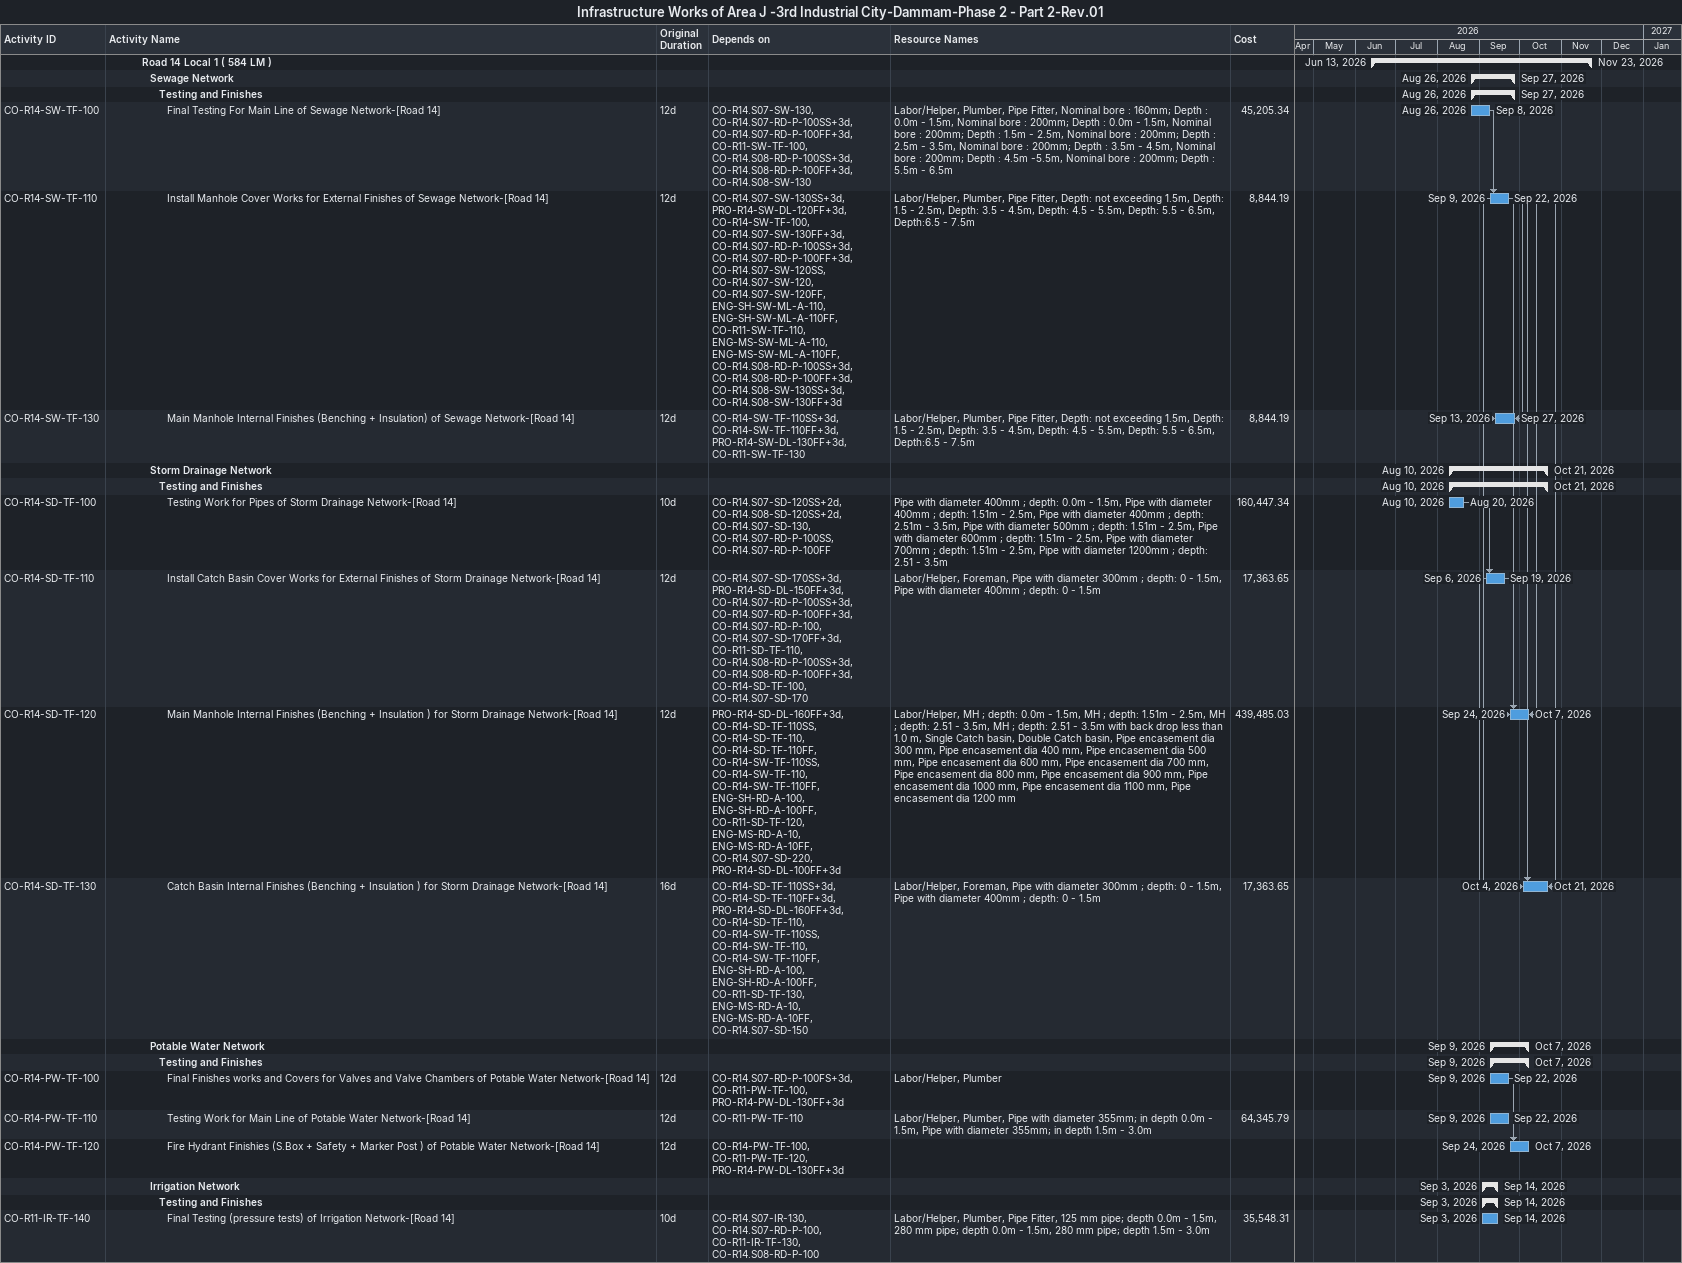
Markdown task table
Infrastructure Works of Area J -3rd Industrial City-Dammam-Phase 2 - Part 2-Rev.01

| ID | Level | Task | Original duration | Start | Finish | Predecessors | Resources | Cost |
|---|---|---|---|---|---|---|---|---|
|  | 5 | **Road 14 Local 1 ( 584 LM )** |  | 2026-06-13 | 2026-11-23 |  |  |  |
|  | 6 | **Sewage Network** |  | 2026-08-26 | 2026-09-27 |  |  |  |
|  | 7 | **Testing and Finishes** |  | 2026-08-26 | 2026-09-27 |  |  |  |
| CO-R14-SW-TF-100 | 8 | Final Testing For Main Line of Sewage Network-[Road 14] | 12d | 2026-08-26 | 2026-09-08 | CO-R14.S07-SW-130, CO-R14.S07-RD-P-100SS+3d, CO-R14.S07-RD-P-100FF+3d, CO-R11-SW-TF-100, CO-R14.S08-RD-P-100SS+3d, CO-R14.S08-RD-P-100FF+3d, CO-R14.S08-SW-130 | Labor/Helper, Plumber, Pipe Fitter, Nominal bore : 160mm; Depth : 0.0m - 1.5m, Nominal bore : 200mm; Depth : 0.0m - 1.5m, Nominal bore : 200mm; Depth : 1.5m - 2.5m, Nominal bore : 200mm; Depth : 2.5m - 3.5m, Nominal bore : 200mm; Depth : 3.5m - 4.5m, Nominal bore : 200mm; Depth : 4.5m -5.5m, Nominal bore : 200mm; Depth : 5.5m - 6.5m | 45205.34 |
| CO-R14-SW-TF-110 | 8 | Install Manhole Cover Works for External Finishes of Sewage Network-[Road 14] | 12d | 2026-09-09 | 2026-09-22 | CO-R14.S07-SW-130SS+3d, PRO-R14-SW-DL-120FF+3d, CO-R14-SW-TF-100, CO-R14.S07-SW-130FF+3d, CO-R14.S07-RD-P-100SS+3d, CO-R14.S07-RD-P-100FF+3d, CO-R14.S07-SW-120SS, CO-R14.S07-SW-120, CO-R14.S07-SW-120FF, ENG-SH-SW-ML-A-110, ENG-SH-SW-ML-A-110FF, CO-R11-SW-TF-110, ENG-MS-SW-ML-A-110, ENG-MS-SW-ML-A-110FF, CO-R14.S08-RD-P-100SS+3d, CO-R14.S08-RD-P-100FF+3d, CO-R14.S08-SW-130SS+3d, CO-R14.S08-SW-130FF+3d | Labor/Helper, Plumber, Pipe Fitter, Depth: not exceeding 1.5m, Depth: 1.5 - 2.5m, Depth: 3.5 - 4.5m, Depth: 4.5 - 5.5m, Depth: 5.5 - 6.5m, Depth:6.5 - 7.5m | 8844.19 |
| CO-R14-SW-TF-130 | 8 | Main Manhole Internal Finishes (Benching + Insulation) of Sewage Network-[Road 14] | 12d | 2026-09-13 | 2026-09-27 | CO-R14-SW-TF-110SS+3d, CO-R14-SW-TF-110FF+3d, PRO-R14-SW-DL-130FF+3d, CO-R11-SW-TF-130 | Labor/Helper, Plumber, Pipe Fitter, Depth: not exceeding 1.5m, Depth: 1.5 - 2.5m, Depth: 3.5 - 4.5m, Depth: 4.5 - 5.5m, Depth: 5.5 - 6.5m, Depth:6.5 - 7.5m | 8844.19 |
|  | 6 | **Storm Drainage Network** |  | 2026-08-10 | 2026-10-21 |  |  |  |
|  | 7 | **Testing and Finishes** |  | 2026-08-10 | 2026-10-21 |  |  |  |
| CO-R14-SD-TF-100 | 8 | Testing Work for Pipes of Storm Drainage Network-[Road 14] | 10d | 2026-08-10 | 2026-08-20 | CO-R14.S07-SD-120SS+2d, CO-R14.S08-SD-120SS+2d, CO-R14.S07-SD-130, CO-R14.S07-RD-P-100SS, CO-R14.S07-RD-P-100FF | Pipe with diameter 400mm ; depth: 0.0m - 1.5m, Pipe with diameter 400mm ; depth: 1.51m - 2.5m, Pipe with diameter 400mm ; depth: 2.51m - 3.5m, Pipe with diameter 500mm ; depth: 1.51m - 2.5m, Pipe with diameter 600mm ; depth: 1.51m - 2.5m, Pipe with diameter 700mm ; depth: 1.51m - 2.5m, Pipe with diameter 1200mm ; depth: 2.51 - 3.5m | 160447.34 |
| CO-R14-SD-TF-110 | 8 | Install Catch Basin Cover Works for External Finishes of Storm Drainage Network-[Road 14] | 12d | 2026-09-06 | 2026-09-19 | CO-R14.S07-SD-170SS+3d, PRO-R14-SD-DL-150FF+3d, CO-R14.S07-RD-P-100SS+3d, CO-R14.S07-RD-P-100FF+3d, CO-R14.S07-RD-P-100, CO-R14.S07-SD-170FF+3d, CO-R11-SD-TF-110, CO-R14.S08-RD-P-100SS+3d, CO-R14.S08-RD-P-100FF+3d, CO-R14-SD-TF-100, CO-R14.S07-SD-170 | Labor/Helper, Foreman, Pipe with diameter 300mm ; depth: 0 - 1.5m, Pipe with diameter 400mm ; depth: 0 - 1.5m | 17363.65 |
| CO-R14-SD-TF-120 | 8 | Main Manhole Internal Finishes (Benching + Insulation ) for Storm Drainage Network-[Road 14] | 12d | 2026-09-24 | 2026-10-07 | PRO-R14-SD-DL-160FF+3d, CO-R14-SD-TF-110SS, CO-R14-SD-TF-110, CO-R14-SD-TF-110FF, CO-R14-SW-TF-110SS, CO-R14-SW-TF-110, CO-R14-SW-TF-110FF, ENG-SH-RD-A-100, ENG-SH-RD-A-100FF, CO-R11-SD-TF-120, ENG-MS-RD-A-10, ENG-MS-RD-A-10FF, CO-R14.S07-SD-220, PRO-R14-SD-DL-100FF+3d | Labor/Helper, MH ; depth: 0.0m - 1.5m, MH ; depth: 1.51m - 2.5m, MH ; depth: 2.51 - 3.5m, MH ; depth: 2.51 - 3.5m with back drop less than 1.0 m, Single Catch basin, Double Catch basin, Pipe encasement dia 300 mm, Pipe encasement dia 400 mm, Pipe encasement dia 500 mm, Pipe encasement dia 600 mm, Pipe encasement dia 700 mm, Pipe encasement dia 800 mm, Pipe encasement dia 900 mm, Pipe encasement dia 1000 mm, Pipe encasement dia 1100 mm, Pipe encasement dia 1200 mm | 439485.03 |
| CO-R14-SD-TF-130 | 8 | Catch Basin Internal Finishes (Benching + Insulation ) for Storm Drainage Network-[Road 14] | 16d | 2026-10-04 | 2026-10-21 | CO-R14-SD-TF-110SS+3d, CO-R14-SD-TF-110FF+3d, PRO-R14-SD-DL-160FF+3d, CO-R14-SD-TF-110, CO-R14-SW-TF-110SS, CO-R14-SW-TF-110, CO-R14-SW-TF-110FF, ENG-SH-RD-A-100, ENG-SH-RD-A-100FF, CO-R11-SD-TF-130, ENG-MS-RD-A-10, ENG-MS-RD-A-10FF, CO-R14.S07-SD-150 | Labor/Helper, Foreman, Pipe with diameter 300mm ; depth: 0 - 1.5m, Pipe with diameter 400mm ; depth: 0 - 1.5m | 17363.65 |
|  | 6 | **Potable Water Network** |  | 2026-09-09 | 2026-10-07 |  |  |  |
|  | 7 | **Testing and Finishes** |  | 2026-09-09 | 2026-10-07 |  |  |  |
| CO-R14-PW-TF-100 | 8 | Final Finishes works and Covers for Valves and Valve Chambers of Potable Water Network-[Road 14] | 12d | 2026-09-09 | 2026-09-22 | CO-R14.S07-RD-P-100FS+3d, CO-R11-PW-TF-100, PRO-R14-PW-DL-130FF+3d | Labor/Helper, Plumber |  |
| CO-R14-PW-TF-110 | 8 | Testing Work for Main Line of Potable Water Network-[Road 14] | 12d | 2026-09-09 | 2026-09-22 | CO-R11-PW-TF-110 | Labor/Helper, Plumber, Pipe with diameter 355mm; in depth 0.0m - 1.5m, Pipe with diameter 355mm; in depth 1.5m - 3.0m | 64345.79 |
| CO-R14-PW-TF-120 | 8 | Fire Hydrant Finishies (S.Box + Safety + Marker Post ) of Potable Water Network-[Road 14] | 12d | 2026-09-24 | 2026-10-07 | CO-R14-PW-TF-100, CO-R11-PW-TF-120, PRO-R14-PW-DL-130FF+3d |  |  |
|  | 6 | **Irrigation Network** |  | 2026-09-03 | 2026-09-14 |  |  |  |
|  | 7 | **Testing and Finishes** |  | 2026-09-03 | 2026-09-14 |  |  |  |
| CO-R11-IR-TF-140 | 8 | Final Testing (pressure tests) of Irrigation Network-[Road 14] | 10d | 2026-09-03 | 2026-09-14 | CO-R14.S07-IR-130, CO-R14.S07-RD-P-100, CO-R11-IR-TF-130, CO-R14.S08-RD-P-100 | Labor/Helper, Plumber, Pipe Fitter, 125 mm pipe; depth 0.0m - 1.5m, 280 mm pipe; depth 0.0m - 1.5m, 280 mm pipe; depth 1.5m - 3.0m | 35548.31 |
